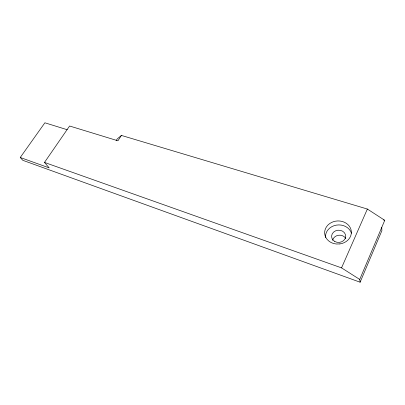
<?xml version="1.0" encoding="UTF-8"?>
<svg xmlns="http://www.w3.org/2000/svg" width="405" height="405" viewBox="0 0 405 405"><rect width="100%" height="100%" fill="white"/><g stroke="black" fill="none" stroke-linecap="round" stroke-linejoin="round"><path stroke-width="0.61" d="M67.2 129.721L44.879 122.791L20.25 157.489L22.812 160.319L360.116 282.209L381.9 230.612L381.733 227.458M360.116 282.209L359.731 279.43L384.75 220.325L367.365 209.046L121.409 135.427L117.222 138.94L116.2 140.52M359.731 279.43L341.542 267.877L367.365 209.046M121.409 135.427L117.941 140.798L69.599 126.011L44.489 162.425L49.172 167.878L20.25 157.489M383.54 219.961L384.75 220.325M44.489 162.425L341.542 267.877M325.544 237.532A13.218 11.472 -2.9 0 1 336.403 225.119A13.218 11.472 -2.9 0 1 351.459 233.224M332.687 240.276A6.951 6.06 -2.2 0 1 338.56 235.249A6.951 6.06 -2.2 0 1 345.789 238.53M339.906 243.921L336.383 244.007A13.365 11.563 -3.4 0 1 326.663 226.557A13.365 11.563 -3.4 0 1 349.191 226.015A13.365 11.563 -3.4 0 1 339.906 243.921M334.682 241.42A7.047 6.121 -2.9 0 0 345.673 236.667A7.047 6.121 -2.9 0 0 335.573 230.835A7.047 6.121 -2.9 0 0 334.682 241.42"/></g></svg>
